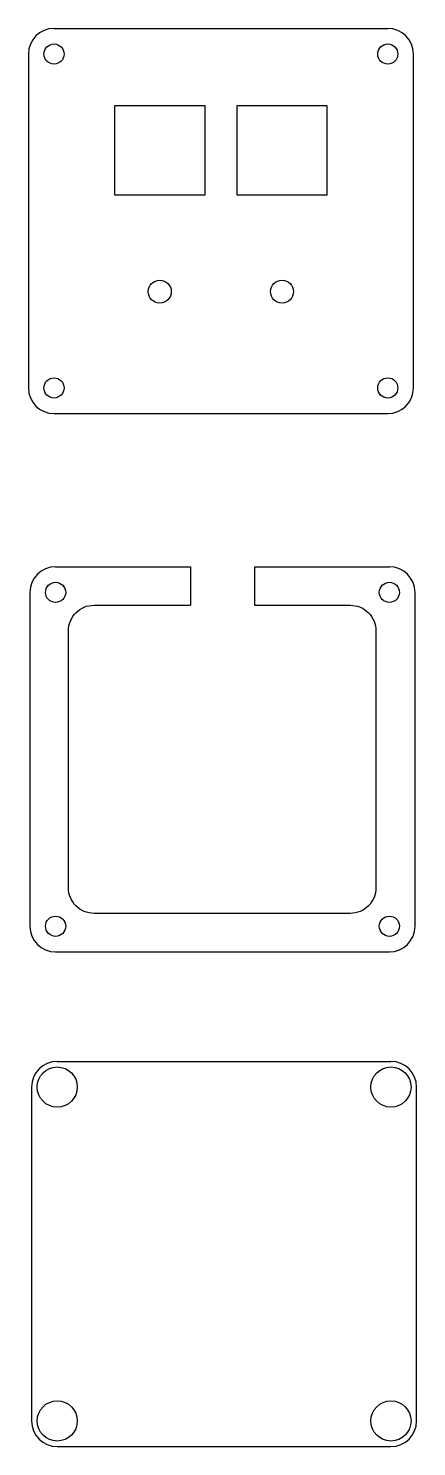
# Model space of a CAD drawing. Extents: x -88 to -27, y -143 to 78.
import ezdxf

# ---------------------------------------------------------------- set-up
doc = ezdxf.new("R2010")
doc.units = 0
doc.header["$MEASUREMENT"] = 0

msp = doc.modelspace()

# ---------------------------------------------------------------- linework, layer by layer
at = {"linetype": 'Continuous'}
for p, q in [((-83.55, 77.74), (-31.55, 77.74)), ((-87.55, 73.74), (-87.55, 21.74)), ((-27.55, 21.74), (-27.55, 73.74)), ((-83.55, 17.74), (-31.55, 17.74)), ((-83.3, -6.1), (-62.3, -6.1)), ((-62.3, -6.1), (-62.3, -12.1)), ((-52.3, -6.1), (-31.3, -6.1)), ((-52.3, -6.1), (-52.3, -12.1)), ((-87.3, -10.1), (-87.3, -62.1)), ((-27.3, -62.1), (-27.3, -10.1)), ((-83.3, -66.1), (-31.3, -66.1)), ((-83.05, -83.14), (-31.05, -83.14)), ((-87.05, -87.14), (-87.05, -139.14)), ((-27.05, -139.14), (-27.05, -87.14)), ((-83.05, -143.14), (-31.05, -143.14))]:
    msp.add_line(p, q, dxfattribs=at)
at = {"color": 0}
for p, q in [((-74.07, 65.74), (-60.07, 65.74)), ((-74.07, 51.74), (-74.07, 65.74)), ((-60.07, 65.74), (-60.07, 51.74)), ((-55.02, 65.74), (-41.02, 65.74)), ((-55.02, 51.74), (-55.02, 65.74)), ((-41.02, 65.74), (-41.02, 51.74)), ((-60.07, 51.74), (-74.07, 51.74)), ((-41.02, 51.74), (-55.02, 51.74))]:
    msp.add_line(p, q, dxfattribs=at)
at = {"linetype": 'Continuous'}
msp.add_lwpolyline([(-52.3, -12.1), (-37.39, -12.1, -0.414214), (-33.39, -16.1), (-33.39, -56.1, -0.414214), (-37.39, -60.1), (-77.3, -60.1, -0.414214), (-81.3, -56.1), (-81.3, -16.1, -0.414214), (-77.3, -12.1), (-62.3, -12.1)], format="xyb", dxfattribs=at)
for centre, radius in [((-83.55, 73.74), 1.57), ((-31.55, 73.74), 1.57), ((-67.07, 36.74), 1.79), ((-48.02, 36.74), 1.79), ((-83.55, 21.74), 1.57), ((-31.55, 21.74), 1.57), ((-83.3, -10.1), 1.57), ((-31.3, -10.1), 1.57), ((-83.3, -62.1), 1.57), ((-31.3, -62.1), 1.57), ((-83.05, -87.14), 3.13), ((-31.05, -87.14), 3.13), ((-83.05, -139.14), 3.13), ((-31.05, -139.14), 3.13)]:
    msp.add_circle(centre, radius, dxfattribs=at)
for centre, start, end in [((-83.55, 73.74), 90, 180), ((-31.55, 73.74), 0, 90), ((-83.55, 21.74), 180, 270), ((-31.55, 21.74), 270, 0), ((-83.3, -10.1), 90, 180), ((-31.3, -10.1), 0, 90), ((-83.3, -62.1), 180, 270), ((-31.3, -62.1), 270, 0), ((-83.05, -87.14), 90, 180), ((-31.05, -87.14), 0, 90), ((-83.05, -139.14), 180, 270), ((-31.05, -139.14), 270, 0)]:
    msp.add_arc(centre, 4, start, end, dxfattribs=at)

doc.saveas('drawing.dxf')
